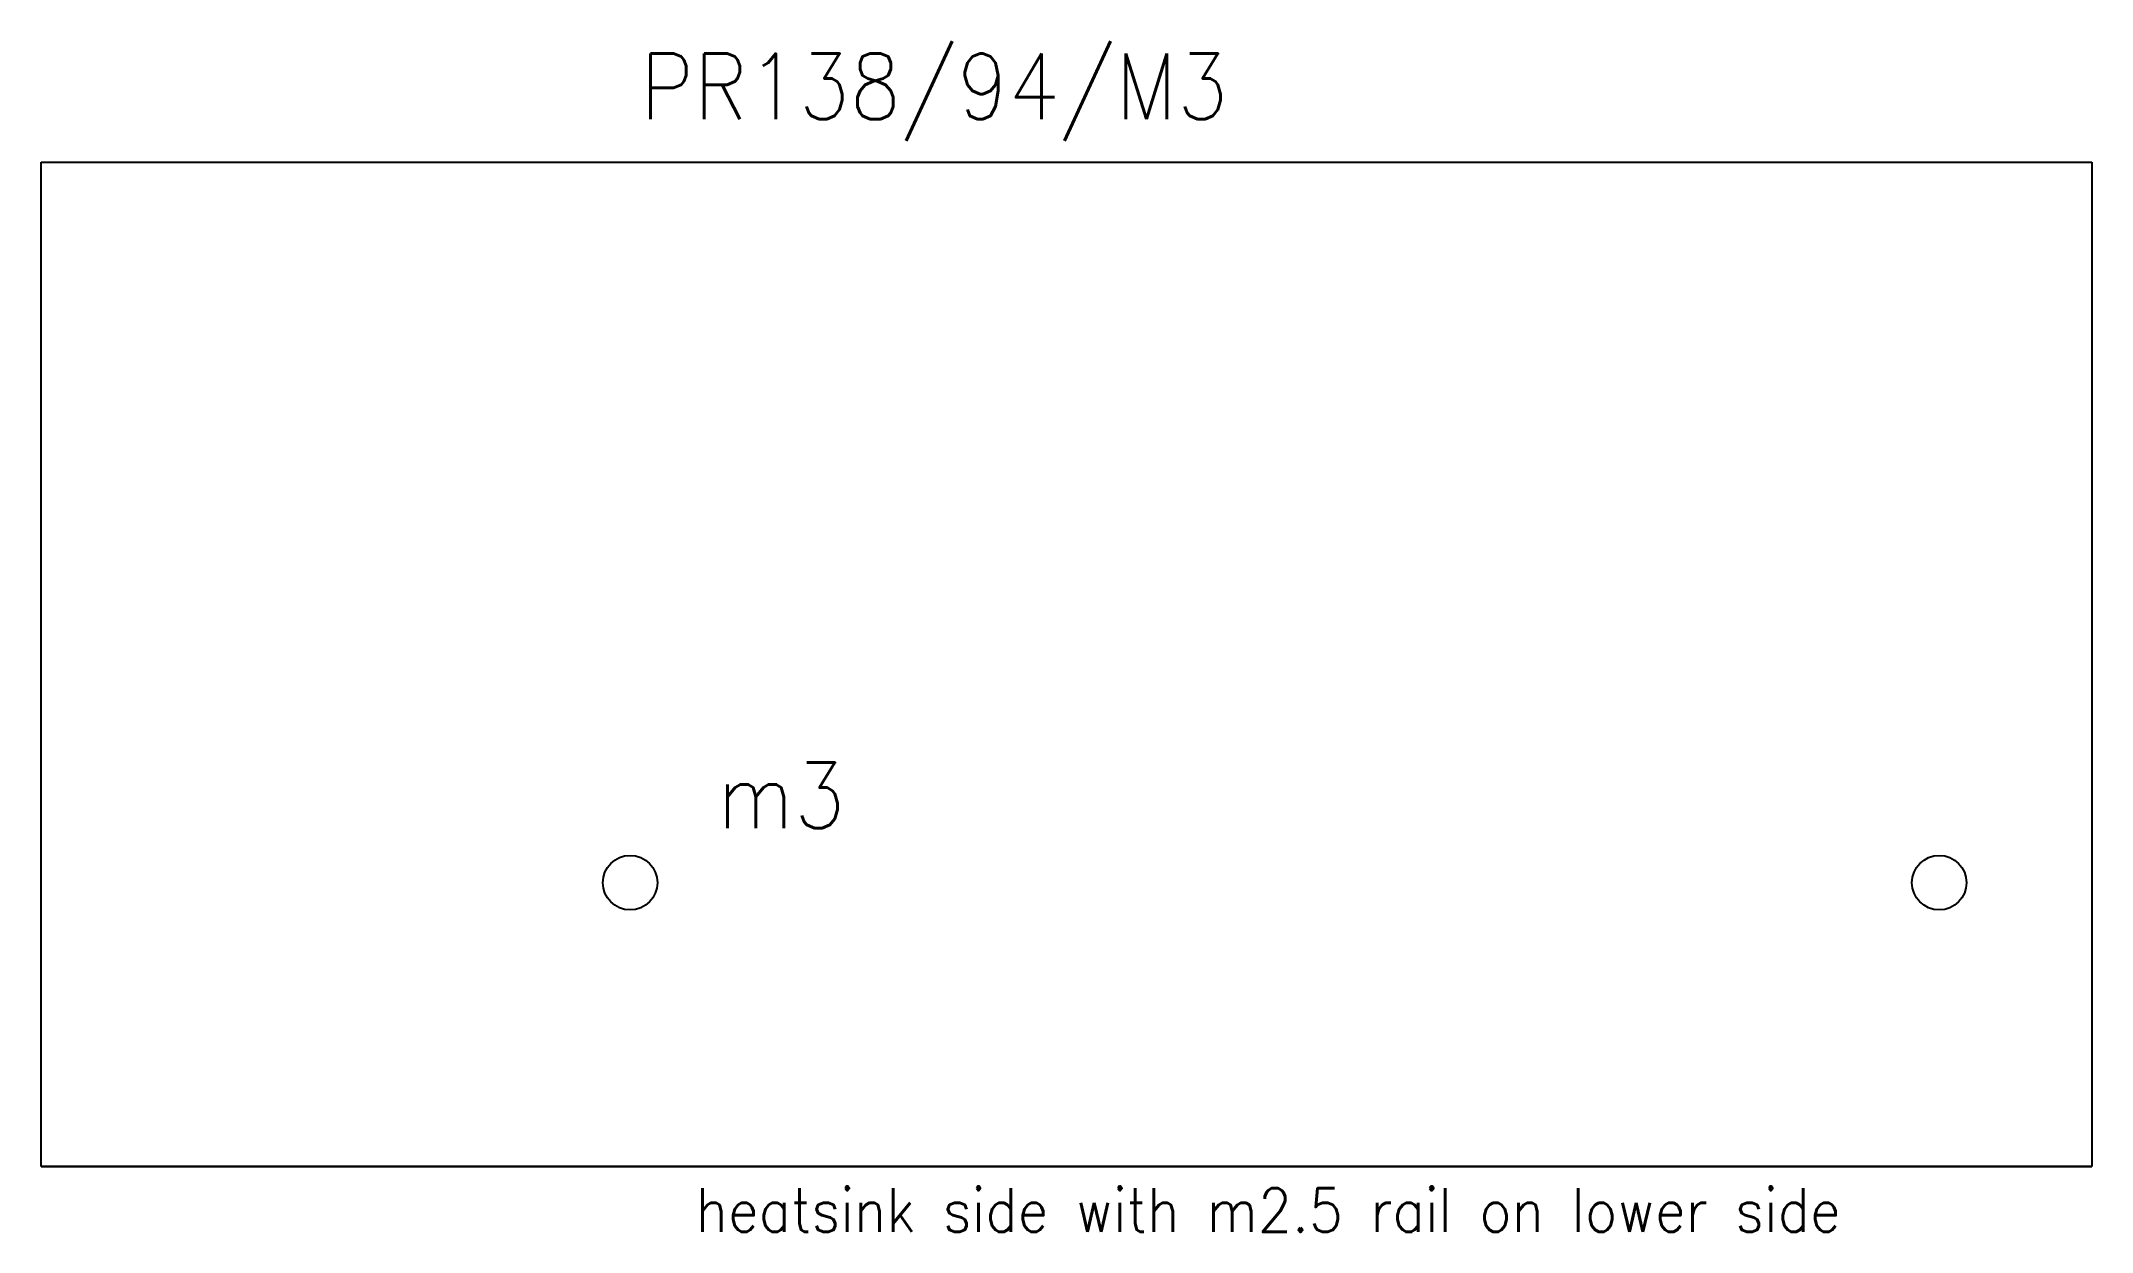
# Model space of a CAD drawing. Header units: millimetres. Extents: x 0 to 94, y -3 to 51.6.
import ezdxf
from ezdxf.enums import TextEntityAlignment as Align

# ---------------------------------------------------------------- set-up
doc = ezdxf.new("R2010")
doc.units = ezdxf.units.MM
doc.layers.get('0').update_dxf_attribs({"linetype": 'CONTINUOUS', "lineweight": 25, "true_color": 0xffffff})
doc.layers.add('dimensions', color=7, linetype='CONTINUOUS', lineweight=25, true_color=0x000000)
doc.styles.add('textstyle0', font='')
doc.styles.add('textstyle1', font='')
doc.styles.add('textstyle2', font='')
doc.styles.get('textstyle0').set_extended_font_data('Standard')
doc.styles.get('textstyle1').set_extended_font_data('Standard')
doc.styles.get('textstyle2').set_extended_font_data('Standard')

msp = doc.modelspace()

# ---------------------------------------------------------------- linework, layer by layer
for p, q in [((0, 0), (0, 46)), ((0, 0), (0, 46)), ((0, 46), (94, 46)), ((94, 46), (94, 0)), ((0, 0), (94, 0)), ((94, 0), (0, 0))]:
    msp.add_line(p, q)
for centre in [(27, 13), (87, 13)]:
    msp.add_circle(centre, 1.25)

# ---------------------------------------------------------------- texts
at = {"style": 'textstyle2'}
msp.add_text(' PR138/94/M3', height=3, dxfattribs=at).set_placement((25.591, 49.484), align=Align.MIDDLE_LEFT)
at = {"layer": 'dimensions'}
for s, height, style, p in [('m3', 3, 'textstyle0', (31, 17)), ('heatsink side with m2.5 rail on lower side', 2, 'textstyle1', (30, -2))]:
    msp.add_text(s, height=height, dxfattribs=dict(at, style=style)).set_placement(p, align=Align.MIDDLE_LEFT)

doc.saveas('drawing.dxf')
